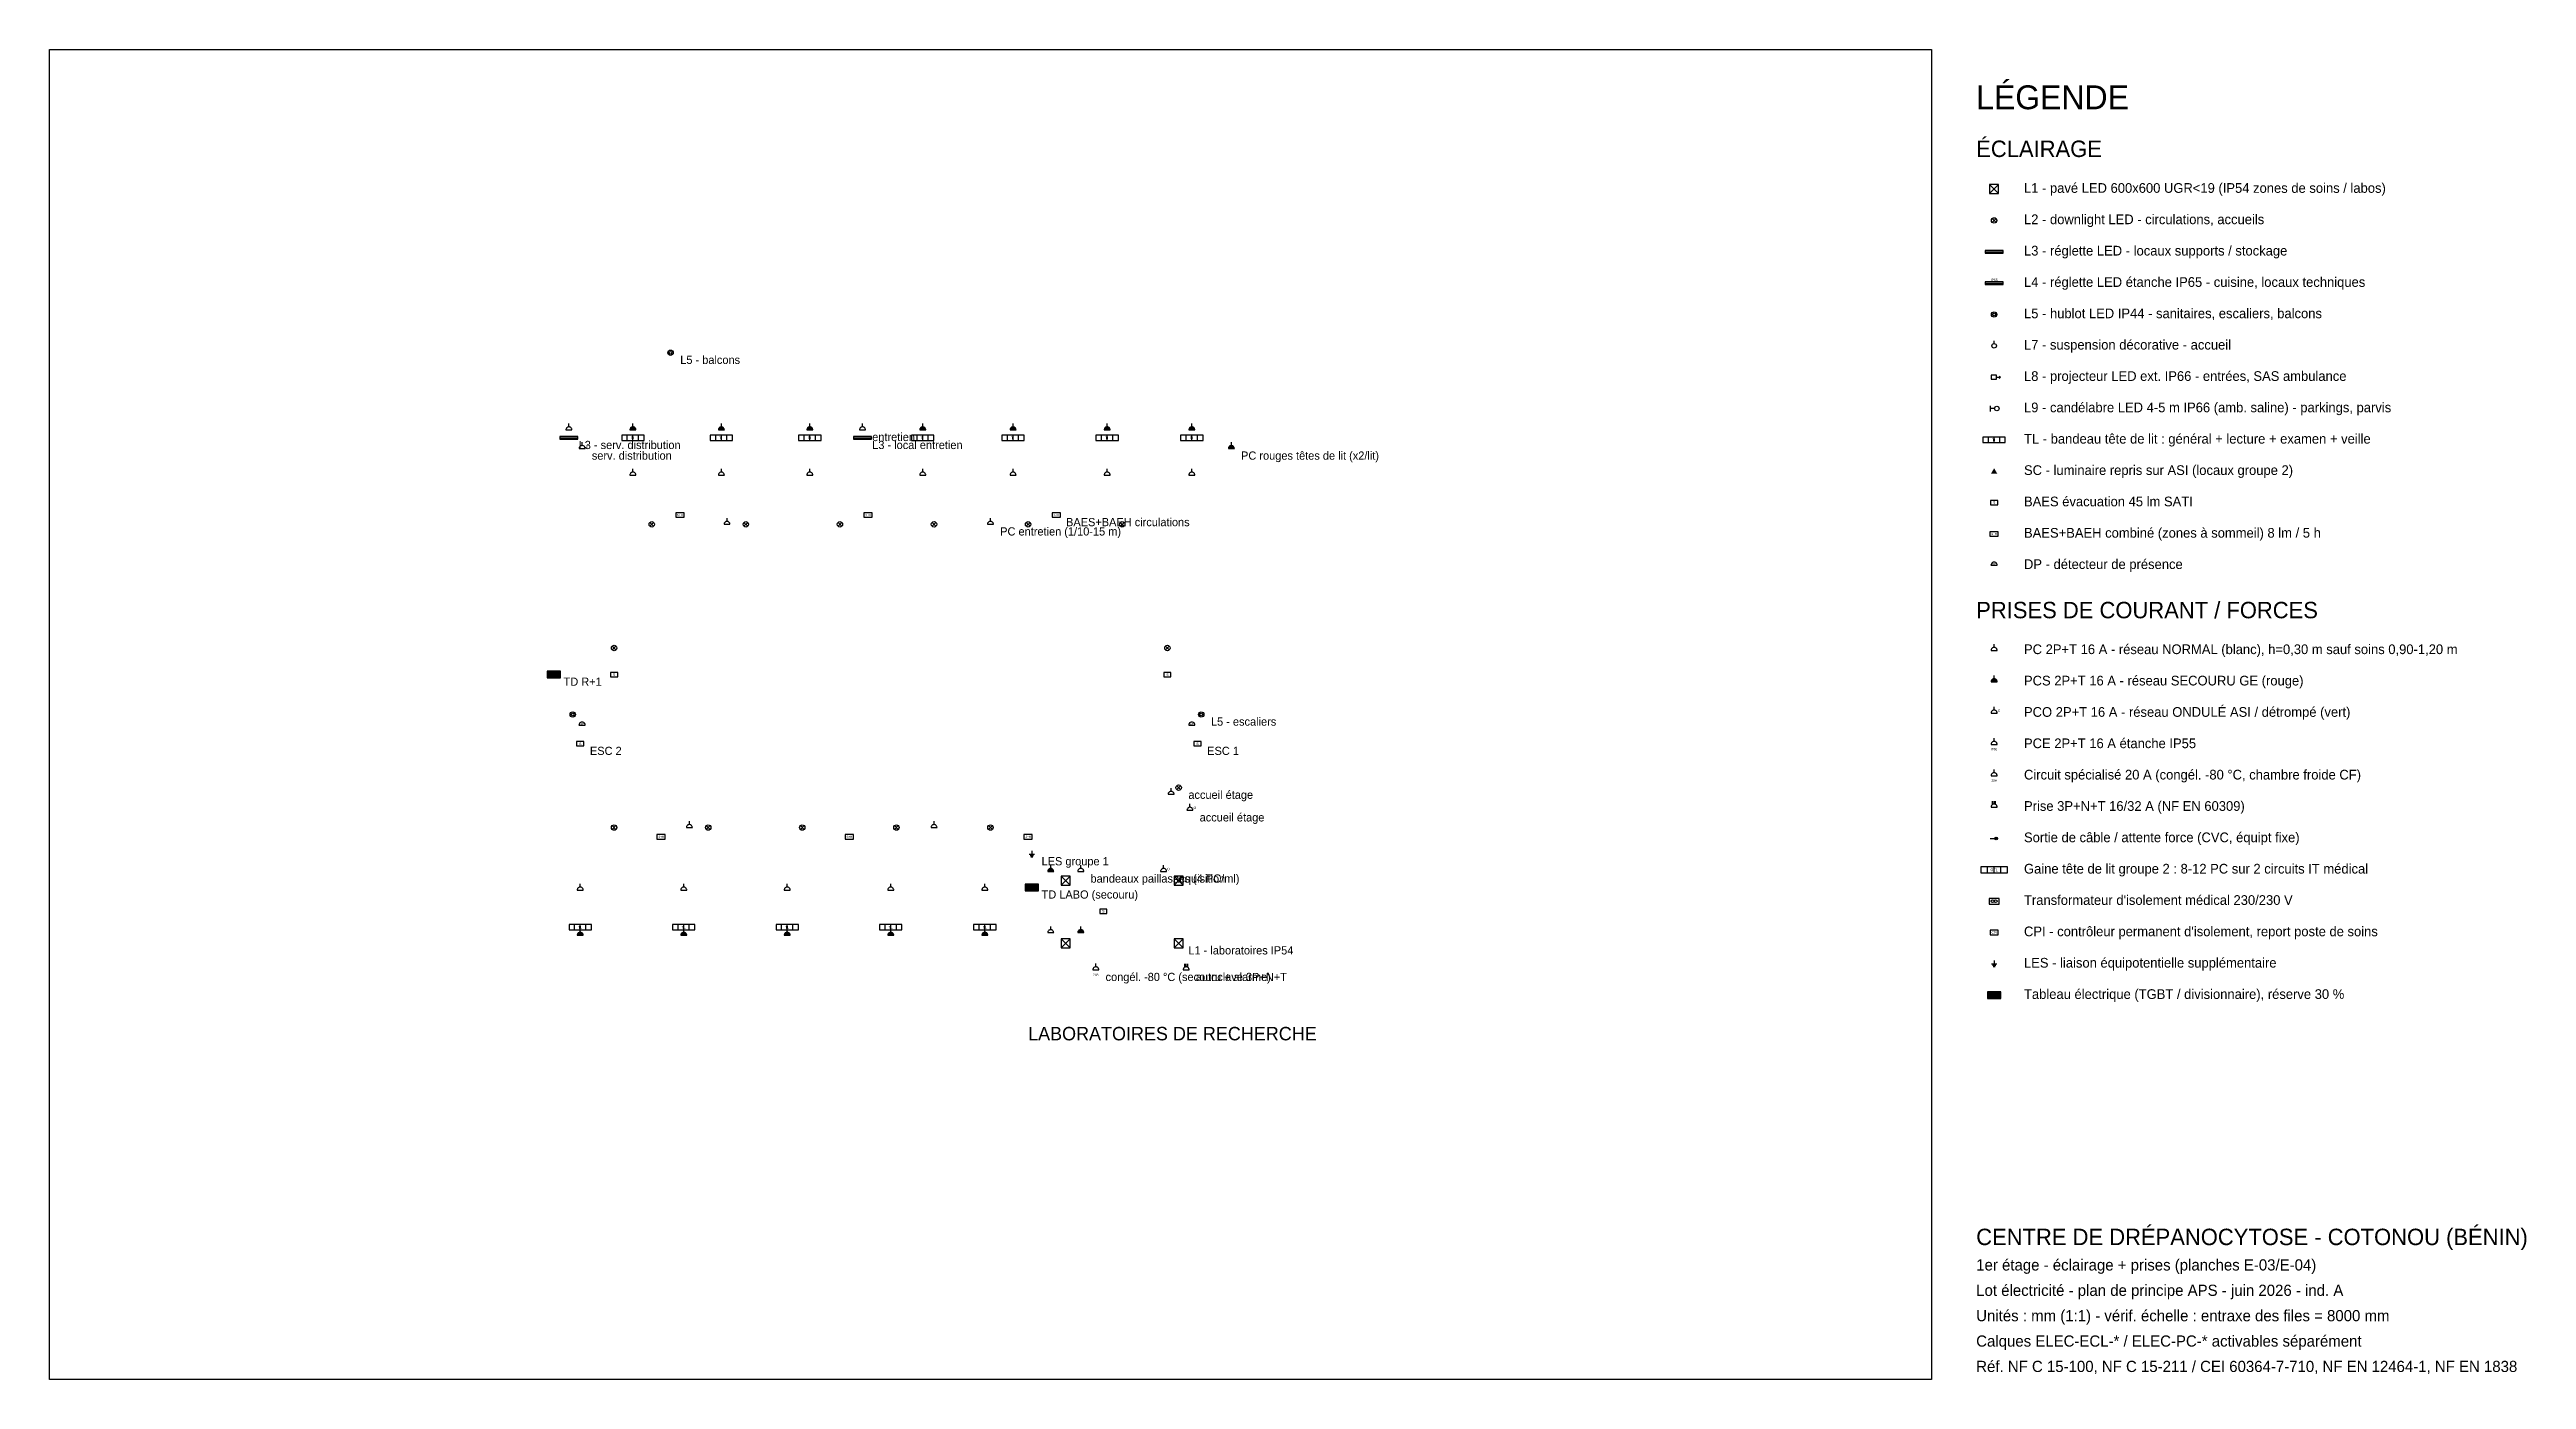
# Model space of a CAD drawing. Header units: millimetres. Extents: x 0 to 165871, y 0 to 89090.
import ezdxf
from ezdxf.enums import TextEntityAlignment as Align

# ---------------------------------------------------------------- set-up
doc = ezdxf.new("R2010")
doc.units = ezdxf.units.MM
for name, color, linetype in [('ELEC-CARTOUCHE', 7, 'Continuous'), ('ELEC-ECL-CMD', 4, 'Continuous'), ('ELEC-ECL-LUM', 2, 'Continuous'), ('ELEC-ECL-SECU', 3, 'Continuous'), ('ELEC-LEGENDE', 7, 'Continuous'), ('ELEC-PC-IT-ONDULE', 3, 'Continuous'), ('ELEC-PC-NORMAL', 7, 'Continuous'), ('ELEC-PC-SECOURU', 1, 'Continuous'), ('ELEC-TD', 6, 'Continuous'), ('ELEC-TEXTE', 7, 'Continuous'), ('FOND-ARCHI', 8, 'Continuous')]:
    doc.layers.add(name, color=color, linetype=linetype)
picture_1 = doc.add_image_def('image1.png', size_in_pixel=(3573, 2526))

# ---------------------------------------------------------------- blocks, each defined once
blk = doc.blocks.new('ELEC_TL')
for p, q in [((-375, -180), (-375, 180)), ((0, -180), (0, 180)), ((375, -180), (375, 180))]:
    blk.add_line(p, q)
blk.add_lwpolyline([(-750, -180), (750, -180), (750, 180), (-750, 180)], close=True)
blk.add_text('TL', height=170).set_placement((0, 0), align=Align.MIDDLE_CENTER)
blk = doc.blocks.new('ELEC_DOWNLIGHT')
for p, q in [((-127, -127), (127, 127)), ((-127, 127), (127, -127))]:
    blk.add_line(p, q)
blk.add_circle((0, 0), 180)
blk = doc.blocks.new('ELEC_PAVE')
for p, q in [((-300, -300), (300, 300)), ((-300, 300), (300, -300))]:
    blk.add_line(p, q)
blk.add_lwpolyline([(-300, -300), (300, -300), (300, 300), (-300, 300)], close=True)
blk = doc.blocks.new('ELEC_REGLETTE')
blk.add_line((-600, 0), (600, 0))
blk.add_lwpolyline([(-600, -90), (600, -90), (600, 90), (-600, 90)], close=True)
blk = doc.blocks.new('ELEC_HUBLOT')
for radius in [180, 90]:
    blk.add_circle((0, 0), radius)
blk = doc.blocks.new('ELEC_DP')
blk.add_line((-210, 0), (210, 0))
blk.add_lwpolyline([(210, 0), (203, 54), (182, 105), (148, 148), (105, 182), (54, 203), (0, 210), (-54, 203), (-105, 182), (-148, 148), (-182, 105), (-203, 54), (-210, 0)])
blk.add_text('DP', height=120).set_placement((0, 90), align=Align.MIDDLE_CENTER)
blk = doc.blocks.new('ELEC_BAEH')
blk.add_lwpolyline([(-280, -150), (280, -150), (280, 150), (-280, 150)], close=True)
blk.add_text('S+H', height=140).set_placement((0, 0), align=Align.MIDDLE_CENTER)
blk = doc.blocks.new('ELEC_BAES')
blk.add_lwpolyline([(-240, -150), (240, -150), (240, 150), (-240, 150)], close=True)
blk.add_text('S', height=170).set_placement((0, 0), align=Align.MIDDLE_CENTER)
blk = doc.blocks.new('ELEC_PCS')
blk.add_hatch(color=7).paths.add_polyline_path([(200, 0), (193, 52), (173, 100), (141, 141), (100, 173), (52, 193), (0, 200), (-52, 193), (-100, 173), (-141, 141), (-173, 100), (-193, 52), (-200, 0), (-200, 0)])
for p, q in [((-200, 0), (200, 0)), ((0, 200), (0, 420))]:
    blk.add_line(p, q)
blk.add_lwpolyline([(200, 0), (197, 35), (188, 68), (173, 100), (153, 129), (129, 153), (100, 173), (68, 188), (35, 197), (0, 200), (-35, 197), (-68, 188), (-100, 173), (-129, 153), (-153, 129), (-173, 100), (-188, 68), (-197, 35), (-200, 0)])
blk = doc.blocks.new('ELEC_PC')
for p, q in [((-200, 0), (200, 0)), ((0, 200), (0, 420))]:
    blk.add_line(p, q)
blk.add_lwpolyline([(200, 0), (197, 35), (188, 68), (173, 100), (153, 129), (129, 153), (100, 173), (68, 188), (35, 197), (0, 200), (-35, 197), (-68, 188), (-100, 173), (-129, 153), (-153, 129), (-173, 100), (-188, 68), (-197, 35), (-200, 0)])
blk = doc.blocks.new('ELEC_PCO')
for p, q in [((-200, 0), (200, 0)), ((0, 200), (0, 420))]:
    blk.add_line(p, q)
blk.add_lwpolyline([(200, 0), (197, 35), (188, 68), (173, 100), (153, 129), (129, 153), (100, 173), (68, 188), (35, 197), (0, 200), (-35, 197), (-68, 188), (-100, 173), (-129, 153), (-153, 129), (-173, 100), (-188, 68), (-197, 35), (-200, 0)])
blk.add_text('O', height=160).set_placement((330, 160), align=Align.MIDDLE_CENTER)
blk = doc.blocks.new('ELEC_PC20')
for p, q in [((-200, 0), (200, 0)), ((0, 200), (0, 420))]:
    blk.add_line(p, q)
blk.add_lwpolyline([(200, 0), (197, 35), (188, 68), (173, 100), (153, 129), (129, 153), (100, 173), (68, 188), (35, 197), (0, 200), (-35, 197), (-68, 188), (-100, 173), (-129, 153), (-153, 129), (-173, 100), (-188, 68), (-197, 35), (-200, 0)])
blk.add_text('20A', height=150).set_placement((0, -320), align=Align.MIDDLE_CENTER)
blk = doc.blocks.new('ELEC_PCT')
for p, q in [((-200, 0), (200, 0)), ((-100, 170), (-100, 400)), ((0, 200), (0, 400)), ((100, 170), (100, 400))]:
    blk.add_line(p, q)
blk.add_lwpolyline([(200, 0), (197, 35), (188, 68), (173, 100), (153, 129), (129, 153), (100, 173), (68, 188), (35, 197), (0, 200), (-35, 197), (-68, 188), (-100, 173), (-129, 153), (-153, 129), (-173, 100), (-188, 68), (-197, 35), (-200, 0)])
blk = doc.blocks.new('ELEC_LES')
for p, q in [((-180, 0), (180, 0)), ((0, 220), (0, 0)), ((-120, -90), (120, -90)), ((-60, -180), (60, -180))]:
    blk.add_line(p, q)
blk = doc.blocks.new('ELEC_TD')
blk.add_lwpolyline([(-450, -220), (450, -220), (450, 220), (-450, 220)], close=True)
blk.add_solid([(-450, -220), (450, -220), (-450, 220), (450, 220)])
blk = doc.blocks.new('ELEC_ETANCHE')
blk.add_line((-600, 0), (600, 0))
blk.add_lwpolyline([(-600, -90), (600, -90), (600, 90), (-600, 90)], close=True)
blk.add_text('IP65', height=160).set_placement((0, 220), align=Align.MIDDLE_CENTER)
blk = doc.blocks.new('ELEC_SUSPENSION')
blk.add_line((0, 150), (0, 330))
blk.add_circle((0, 0), 150)
blk = doc.blocks.new('ELEC_PROJECTEUR')
for p in [(160, 0), (330, 80), (330, -80)]:
    blk.add_line(p, (420, 0))
blk.add_lwpolyline([(-200, -140), (160, -140), (160, 140), (-200, 140)], close=True)
blk = doc.blocks.new('ELEC_CANDELABRE')
for p, q in [((-240, -190), (-240, 190)), ((30, 0), (-240, 0))]:
    blk.add_line(p, q)
blk.add_circle((180, 0), 150)
blk = doc.blocks.new('ELEC_SC')
blk.add_solid([(0, 200), (-210, -160), (210, -160)])
blk = doc.blocks.new('ELEC_PCE')
for p, q in [((-200, 0), (200, 0)), ((0, 200), (0, 420))]:
    blk.add_line(p, q)
blk.add_lwpolyline([(200, 0), (197, 35), (188, 68), (173, 100), (153, 129), (129, 153), (100, 173), (68, 188), (35, 197), (0, 200), (-35, 197), (-68, 188), (-100, 173), (-129, 153), (-153, 129), (-173, 100), (-188, 68), (-197, 35), (-200, 0)])
blk.add_text('IP55', height=150).set_placement((0, -320), align=Align.MIDDLE_CENTER)
blk = doc.blocks.new('ELEC_SCA')
blk.add_hatch(color=7).paths.add_polyline_path([(230, 0), (225, 31), (209, 58), (185, 78), (156, 89), (124, 89), (95, 78), (71, 58), (55, 31), (50, 0), (55, -31), (71, -58), (95, -78), (124, -89), (156, -89), (185, -78), (209, -58), (225, -31)])
blk.add_line((-260, 0), (40, 0))
blk.add_circle((140, 0), 90)
blk = doc.blocks.new('ELEC_GTL')
for p, q in [((-450, -200), (-450, 200)), ((0, -200), (0, 200)), ((450, -200), (450, 200))]:
    blk.add_line(p, q)
blk.add_lwpolyline([(-900, -200), (900, -200), (900, 200), (-900, 200)], close=True)
blk.add_text('GTL', height=180).set_placement((0, 0), align=Align.MIDDLE_CENTER)
blk = doc.blocks.new('ELEC_TRI')
blk.add_lwpolyline([(-340, -190), (340, -190), (340, 190), (-340, 190)], close=True)
for centre in [(-100, 0), (100, 0)]:
    blk.add_circle(centre, 100)
blk = doc.blocks.new('ELEC_CPI')
blk.add_lwpolyline([(-260, -160), (260, -160), (260, 160), (-260, 160)], close=True)
blk.add_text('CPI', height=150).set_placement((0, 0), align=Align.MIDDLE_CENTER)

msp = doc.modelspace()

# ---------------------------------------------------------------- block references
at = {"layer": 'ELEC-ECL-CMD'}
for p in [(130222.1, 54540.5), (35664.2543, 43832.526), (76495.4147, 43832.526)]:
    msp.add_blockref('ELEC_DP', p, dxfattribs=at)
at = {"layer": 'ELEC-ECL-LUM'}
for name, p in [('ELEC_PAVE', (130222.1, 79740.5)), ('ELEC_DOWNLIGHT', (130222.1, 77640.5)), ('ELEC_REGLETTE', (130222.1, 75540.5)), ('ELEC_ETANCHE', (130222.1, 73440.5)), ('ELEC_HUBLOT', (130222.1, 71340.5)), ('ELEC_HUBLOT', (41587.293, 68777.866)), ('ELEC_SUSPENSION', (130222.1, 69240.5)), ('ELEC_PROJECTEUR', (130222.1, 67140.5)), ('ELEC_CANDELABRE', (130222.1, 65040.5)), ('ELEC_REGLETTE', (34782.0996, 63076.074)), ('ELEC_TL', (39066.851, 63076.074)), ('ELEC_TL', (44989.8897, 63076.074)), ('ELEC_TL', (50912.9284, 63076.074)), ('ELEC_REGLETTE', (54441.5472, 63076.074)), ('ELEC_TL', (58474.2544, 63076.074)), ('ELEC_TL', (58474.2544, 63076.074)), ('ELEC_TL', (64523.3152, 63076.074)), ('ELEC_TL', (70824.4202, 63076.074)), ('ELEC_TL', (76495.4147, 63076.074)), ('ELEC_TL', (130222.1, 62940.5)), ('ELEC_DOWNLIGHT', (40327.072, 57285.1915)), ('ELEC_DOWNLIGHT', (46628.177, 57285.1915)), ('ELEC_DOWNLIGHT', (52929.282, 57285.1915)), ('ELEC_DOWNLIGHT', (59230.387, 57285.1915)), ('ELEC_DOWNLIGHT', (65531.492, 57285.1915)), ('ELEC_DOWNLIGHT', (71832.597, 57285.1915)), ('ELEC_DOWNLIGHT', (37806.63, 48999.775)), ('ELEC_DOWNLIGHT', (74857.1274, 48999.775)), ('ELEC_HUBLOT', (35034.1438, 44545.25)), ('ELEC_HUBLOT', (77125.5252, 44545.25)), ('ELEC_DOWNLIGHT', (75613.26, 39645.2725)), ('ELEC_DOWNLIGHT', (37806.63, 36972.5575)), ('ELEC_DOWNLIGHT', (44107.735, 36972.5575)), ('ELEC_DOWNLIGHT', (50408.84, 36972.5575)), ('ELEC_DOWNLIGHT', (56709.945, 36972.5575)), ('ELEC_DOWNLIGHT', (63011.05, 36972.5575)), ('ELEC_PAVE', (68051.934, 33408.9375)), ('ELEC_PAVE', (75613.26, 33408.9375)), ('ELEC_TL', (35538.2322, 30290.77)), ('ELEC_TL', (42469.4477, 30290.77)), ('ELEC_TL', (49400.6632, 30290.77)), ('ELEC_TL', (56331.8787, 30290.77)), ('ELEC_TL', (62632.9837, 30290.77)), ('ELEC_PAVE', (68051.934, 29221.684)), ('ELEC_PAVE', (75613.26, 29221.684))]:
    msp.add_blockref(name, p, dxfattribs=at)
at = {"layer": 'ELEC-ECL-SECU'}
for name, p in [('ELEC_SC', (130222.1, 60840.5)), ('ELEC_BAEH', (42217.4035, 57908.825)), ('ELEC_BAEH', (54819.6135, 57908.825)), ('ELEC_BAEH', (67421.8235, 57908.825)), ('ELEC_BAES', (130222.1, 58740.5)), ('ELEC_BAEH', (130222.1, 56640.5)), ('ELEC_BAES', (37806.63, 47217.965)), ('ELEC_BAES', (74857.1274, 47217.965)), ('ELEC_BAES', (35538.2322, 42585.259)), ('ELEC_BAES', (76873.481, 42585.259)), ('ELEC_BAEH', (40957.1825, 36348.924)), ('ELEC_BAEH', (53559.3925, 36348.924)), ('ELEC_BAEH', (65531.492, 36348.924)), ('ELEC_BAES', (70572.376, 31359.856))]:
    msp.add_blockref(name, p, dxfattribs=at)
at = {"layer": 'ELEC-PC-IT-ONDULE'}
for name, p in [('ELEC_PCO', (35664.2543, 62363.35)), ('ELEC_PCO', (130222.1, 44640.5)), ('ELEC_PCO', (76369.3926, 38130.734)), ('ELEC_LES', (65783.5362, 35190.7475)), ('ELEC_PCO', (74605.0832, 34032.571)), ('ELEC_GTL', (130222.1, 34140.5)), ('ELEC_TRI', (130222.1, 32040.5)), ('ELEC_CPI', (130222.1, 29940.5)), ('ELEC_LES', (130222.1, 27840.5))]:
    msp.add_blockref(name, p, dxfattribs=at)
at = {"layer": 'ELEC-PC-NORMAL'}
for name, p in [('ELEC_PC', (34782.0996, 63610.617)), ('ELEC_PC', (54441.5472, 63610.617)), ('ELEC_PC', (39066.851, 60581.54)), ('ELEC_PC', (44989.8897, 60581.54)), ('ELEC_PC', (50912.9284, 60581.54)), ('ELEC_PC', (58474.2544, 60581.54)), ('ELEC_PC', (64523.3152, 60581.54)), ('ELEC_PC', (70824.4202, 60581.54)), ('ELEC_PC', (76495.4147, 60581.54)), ('ELEC_PC', (45367.956, 57285.1915)), ('ELEC_PC', (63011.05, 57285.1915)), ('ELEC_PC', (130222.1, 48840.5)), ('ELEC_PCE', (130222.1, 42540.5)), ('ELEC_PC20', (130222.1, 40440.5)), ('ELEC_PC', (75109.1716, 39199.82)), ('ELEC_PCT', (130222.1, 38340.5)), ('ELEC_PC', (42847.514, 36972.5575)), ('ELEC_PC', (59230.387, 36972.5575)), ('ELEC_SCA', (130222.1, 36240.5)), ('ELEC_PC', (35538.2322, 32785.304)), ('ELEC_PC', (42469.4477, 32785.304)), ('ELEC_PC', (49400.6632, 32785.304)), ('ELEC_PC', (56331.8787, 32785.304)), ('ELEC_PC', (62632.9837, 32785.304)), ('ELEC_PC', (69060.1108, 34032.571)), ('ELEC_PC', (67043.7572, 29934.408)), ('ELEC_PC20', (70068.2876, 27439.874)), ('ELEC_PCT', (76117.3484, 27439.874))]:
    msp.add_blockref(name, p, dxfattribs=at)
at = {"layer": 'ELEC-PC-SECOURU'}
for p in [(39066.851, 63610.617), (44989.8897, 63610.617), (50912.9284, 63610.617), (58474.2544, 63610.617), (64523.3152, 63610.617), (70824.4202, 63610.617), (76495.4147, 63610.617), (79141.8788, 62363.35), (130222.1, 46740.5), (67043.7572, 34032.571), (35538.2322, 29756.227), (42469.4477, 29756.227), (49400.6632, 29756.227), (56331.8787, 29756.227), (62632.9837, 29756.227), (69060.1108, 29934.408)]:
    msp.add_blockref('ELEC_PCS', p, dxfattribs=at)
at = {"layer": 'ELEC-TD'}
for p in [(33773.9228, 47217.965), (65783.5362, 32963.485), (130222.1, 25740.5)]:
    msp.add_blockref('ELEC_TD', p, dxfattribs=at)

# ---------------------------------------------------------------- texts
at = {"layer": 'ELEC-CARTOUCHE'}
for s, height, p in [('CENTRE DE DRÉPANOCYTOSE - COTONOU (BÉNIN)', 1100, (129022.1, 9000)), ('1er étage - éclairage + prises (planches E-03/E-04)', 750, (129022.1, 7300)), ('Lot électricité - plan de principe APS - juin 2026 - ind. A', 750, (129022.1, 5600)), ('Unités : mm (1:1) - vérif. échelle : entraxe des files = 8000 mm', 750, (129022.1, 3900)), ('Calques ELEC-ECL-* / ELEC-PC-* activables séparément', 750, (129022.1, 2200)), ('Réf. NF C 15-100, NF C 15-211 / CEI 60364-7-710, NF EN 12464-1, NF EN 1838', 750, (129022.1, 500))]:
    msp.add_text(s, height=height, dxfattribs=at).set_placement(p)
at = {"layer": 'ELEC-LEGENDE'}
for s, height, p in [('LÉGENDE', 1600, (129022.1, 85090.5)), ('ÉCLAIRAGE', 1100, (129022.1, 81890.5)), ('L1 - pavé LED 600x600 UGR<19 (IP54 zones de soins / labos)', 650, (132222.1, 79490.5)), ('L2 - downlight LED - circulations, accueils', 650, (132222.1, 77390.5)), ('L3 - réglette LED - locaux supports / stockage', 650, (132222.1, 75290.5)), ('L4 - réglette LED étanche IP65 - cuisine, locaux techniques', 650, (132222.1, 73190.5)), ('L5 - hublot LED IP44 - sanitaires, escaliers, balcons', 650, (132222.1, 71090.5)), ('L7 - suspension décorative - accueil', 650, (132222.1, 68990.5)), ('L8 - projecteur LED ext. IP66 - entrées, SAS ambulance', 650, (132222.1, 66890.5)), ('L9 - candélabre LED 4-5 m IP66 (amb. saline) - parkings, parvis', 650, (132222.1, 64790.5)), ('TL - bandeau tête de lit : général + lecture + examen + veille', 650, (132222.1, 62690.5)), ('SC - luminaire repris sur ASI (locaux groupe 2)', 650, (132222.1, 60590.5)), ('BAES évacuation 45 lm SATI', 650, (132222.1, 58490.5)), ('BAES+BAEH combiné (zones à sommeil) 8 lm / 5 h', 650, (132222.1, 56390.5)), ('DP - détecteur de présence', 650, (132222.1, 54290.5)), ('PRISES DE COURANT / FORCES', 1100, (129022.1, 50990.5)), ('PC 2P+T 16 A - réseau NORMAL (blanc), h=0,30 m sauf soins 0,90-1,20 m', 650, (132222.1, 48590.5)), ('PCS 2P+T 16 A - réseau SECOURU GE (rouge)', 650, (132222.1, 46490.5)), ('PCO 2P+T 16 A - réseau ONDULÉ ASI / détrompé (vert)', 650, (132222.1, 44390.5)), ('PCE 2P+T 16 A étanche IP55', 650, (132222.1, 42290.5)), ('Circuit spécialisé 20 A (congél. -80 °C, chambre froide CF)', 650, (132222.1, 40190.5)), ('Prise 3P+N+T 16/32 A (NF EN 60309)', 650, (132222.1, 38090.5)), ('Sortie de câble / attente force (CVC, équipt fixe)', 650, (132222.1, 35990.5)), ('Gaine tête de lit groupe 2 : 8-12 PC sur 2 circuits IT médical', 650, (132222.1, 33890.5)), ("Transformateur d'isolement médical 230/230 V", 650, (132222.1, 31790.5)), ("CPI - contrôleur permanent d'isolement, report poste de soins", 650, (132222.1, 29690.5)), ('LES - liaison équipotentielle supplémentaire', 650, (132222.1, 27590.5)), ('Tableau électrique (TGBT / divisionnaire), réserve 30 %', 650, (132222.1, 25490.5))]:
    msp.add_text(s, height=height, dxfattribs=at).set_placement(p)
at = {"layer": 'ELEC-TEXTE'}
for s, height, p in [('L5 - balcons', 550, (42237.293, 68027.866)), ('entretien', 550, (55091.5472, 62860.617)), ('L3 - serv. distribution', 550, (35432.0996, 62326.074)), ('serv. distribution', 550, (36314.2543, 61613.35)), ('L3 - local entretien', 550, (55091.5472, 62326.074)), ('PC rouges têtes de lit (x2/lit)', 550, (79791.8788, 61613.35)), ('PC entretien (1/10-15 m)', 550, (63661.05, 56535.1915)), ('BAES+BAEH circulations', 550, (68071.8235, 57158.825)), ('TD R+1', 550, (34423.9228, 46467.965)), ('L5 - escaliers', 550, (77775.5252, 43795.25)), ('ESC 2', 550, (36188.2322, 41835.259)), ('ESC 1', 550, (77523.481, 41835.259)), ('accueil étage', 550, (76263.26, 38895.2725)), ('accueil étage', 550, (77019.3926, 37380.734)), ('LES groupe 1', 550, (66433.5362, 34440.7475)), ('bandeaux paillasses (4 PC/ml)', 550, (69710.1108, 33282.571)), ('acquisition', 550, (75255.0832, 33282.571)), ('TD LABO (secouru)', 550, (66433.5362, 32213.485)), ('L1 - laboratoires IP54', 550, (76263.26, 28471.684)), ('congél. -80 °C (secouru + alarme)', 550, (70718.2876, 26689.874)), ('autoclave 3P+N+T', 550, (76767.3484, 26689.874)), ('LABORATOIRES DE RECHERCHE', 900, (65531.492, 22718.0775))]:
    msp.add_text(s, height=height, dxfattribs=at).set_placement(p)

# ---------------------------------------------------------------- pictures from other files: only their frames are drawn
at = {"layer": 'FOND-ARCHI'}
image = msp.add_image(picture_1, insert=(0, 0), size_in_units=(126022.1, 89090.5), dxfattribs=at)

doc.saveas('drawing.dxf')
